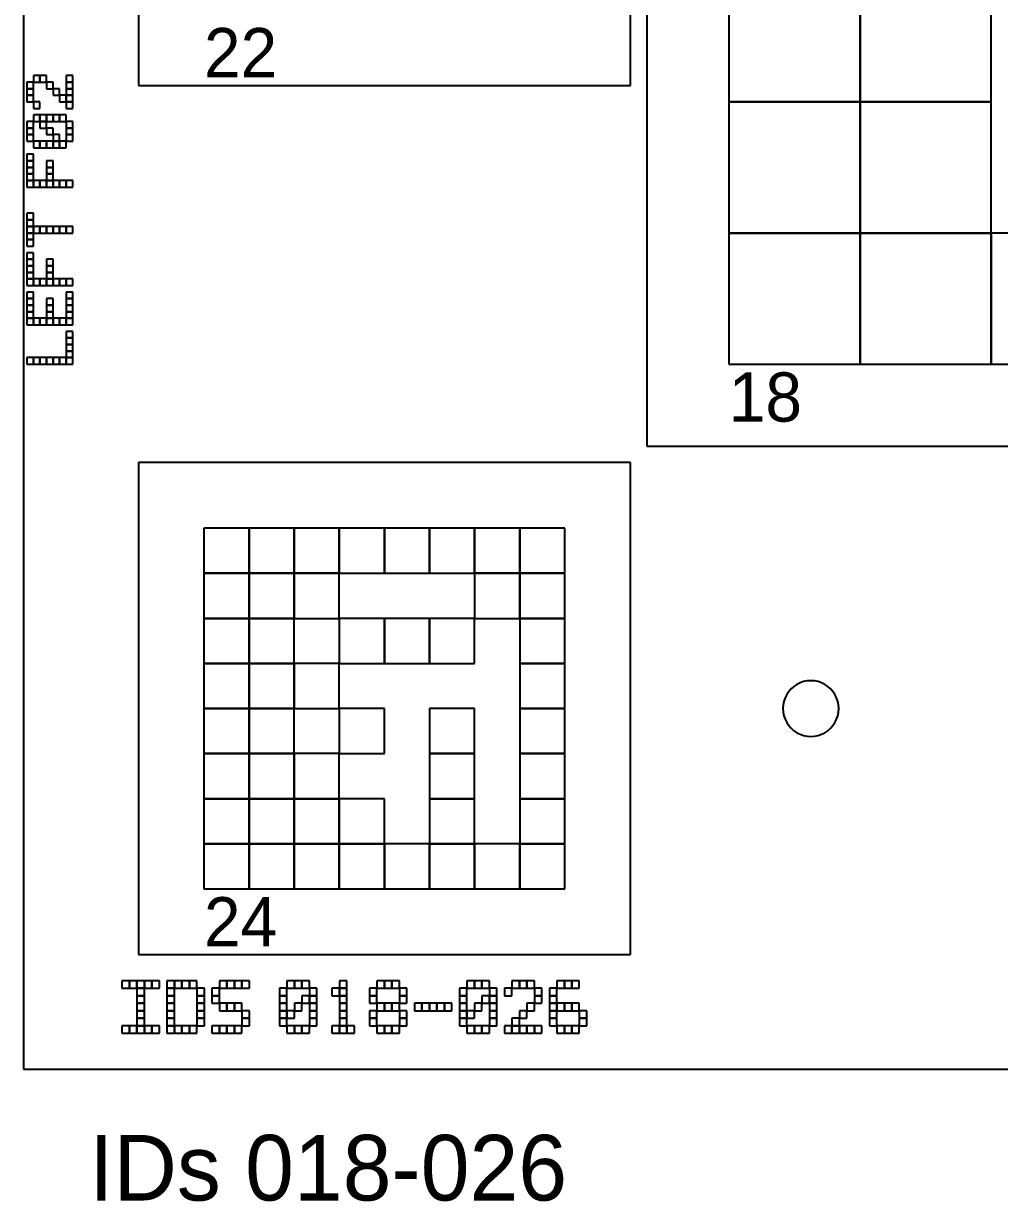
# Model space of a CAD drawing. Extents: x 0 to 490, y -8 to 329.
# Drawn here: x 340 to 399.5, y 161.9 to 233.8 of the extents above; entities that cross this region are included whole.
import ezdxf

# ---------------------------------------------------------------- set-up
doc = ezdxf.new("R2010")
doc.units = 0
for name, color, linetype in [('BLACK_POCKET', 7, 'CONTINUOUS'), ('BOARD_TEXT', 2, 'CONTINUOUS'), ('CUT', 1, 'CONTINUOUS'), ('LABEL', 3, 'CONTINUOUS'), ('MOUNT_HOLE', 5, 'CONTINUOUS'), ('QUIET_ZONE', 4, 'CONTINUOUS'), ('TAG_BOUNDARY', 8, 'CONTINUOUS')]:
    doc.layers.add(name, color=color, linetype=linetype)

msp = doc.modelspace()

# ---------------------------------------------------------------- linework, layer by layer
at = {"layer": 'BLACK_POCKET'}
for p, q in [((383, 237), (383, 229)), ((391, 229), (391, 237)), ((391, 237), (391, 229)), ((399, 229), (399, 237)), ((383, 229), (391, 229)), ((391, 229), (383, 229)), ((383, 229), (383, 221)), ((391, 229), (399, 229)), ((391, 221), (391, 229)), ((399, 229), (391, 229)), ((391, 229), (391, 221)), ((399, 221), (399, 229)), ((383, 221), (391, 221)), ((391, 221), (383, 221)), ((383, 221), (383, 213)), ((391, 221), (399, 221)), ((391, 213), (391, 221)), ((399, 221), (391, 221)), ((391, 221), (391, 213)), ((399, 213), (399, 221)), ((407, 221), (399, 221)), ((399, 221), (399, 213)), ((383, 213), (391, 213)), ((391, 213), (399, 213)), ((399, 213), (407, 213)), ((353.75, 203), (351, 203)), ((351, 203), (351, 200.25)), ((353.75, 200.25), (353.75, 203)), ((356.5, 203), (353.75, 203)), ((353.75, 203), (353.75, 200.25)), ((356.5, 200.25), (356.5, 203)), ((359.25, 203), (356.5, 203)), ((356.5, 203), (356.5, 200.25)), ((359.25, 200.25), (359.25, 203)), ((362, 203), (359.25, 203)), ((359.25, 203), (359.25, 200.25)), ((362, 200.25), (362, 203)), ((364.75, 203), (362, 203)), ((362, 203), (362, 200.25)), ((364.75, 200.25), (364.75, 203)), ((367.5, 203), (364.75, 203)), ((364.75, 203), (364.75, 200.25)), ((367.5, 200.25), (367.5, 203)), ((370.25, 203), (367.5, 203)), ((367.5, 203), (367.5, 200.25)), ((370.25, 200.25), (370.25, 203)), ((373, 203), (370.25, 203)), ((370.25, 203), (370.25, 200.25)), ((373, 200.25), (373, 203)), ((351, 200.25), (353.75, 200.25)), ((353.75, 200.25), (351, 200.25)), ((351, 200.25), (351, 197.5)), ((353.75, 200.25), (356.5, 200.25)), ((353.75, 197.5), (353.75, 200.25)), ((356.5, 200.25), (353.75, 200.25)), ((353.75, 200.25), (353.75, 197.5)), ((356.5, 200.25), (359.25, 200.25)), ((356.5, 197.5), (356.5, 200.25)), ((359.25, 200.25), (356.5, 200.25)), ((356.5, 200.25), (356.5, 197.5)), ((359.25, 200.25), (362, 200.25)), ((359.25, 197.5), (359.25, 200.25)), ((362, 200.25), (364.75, 200.25)), ((364.75, 200.25), (367.5, 200.25)), ((367.5, 200.25), (370.25, 200.25)), ((370.25, 200.25), (367.5, 200.25)), ((367.5, 200.25), (367.5, 197.5)), ((370.25, 200.25), (373, 200.25)), ((370.25, 197.5), (370.25, 200.25)), ((373, 200.25), (370.25, 200.25)), ((370.25, 200.25), (370.25, 197.5)), ((373, 197.5), (373, 200.25)), ((351, 197.5), (353.75, 197.5)), ((353.75, 197.5), (351, 197.5)), ((351, 197.5), (351, 194.75)), ((353.75, 197.5), (356.5, 197.5)), ((353.75, 194.75), (353.75, 197.5)), ((356.5, 197.5), (353.75, 197.5)), ((353.75, 197.5), (353.75, 194.75)), ((356.5, 197.5), (359.25, 197.5)), ((356.5, 194.75), (356.5, 197.5)), ((362, 197.5), (359.25, 197.5)), ((359.25, 197.5), (359.25, 194.75)), ((362, 194.75), (362, 197.5)), ((364.75, 197.5), (362, 197.5)), ((362, 197.5), (362, 194.75)), ((364.75, 194.75), (364.75, 197.5)), ((367.5, 197.5), (364.75, 197.5)), ((364.75, 197.5), (364.75, 194.75)), ((367.5, 197.5), (370.25, 197.5)), ((367.5, 194.75), (367.5, 197.5)), ((370.25, 197.5), (373, 197.5)), ((373, 197.5), (370.25, 197.5)), ((370.25, 197.5), (370.25, 194.75)), ((373, 194.75), (373, 197.5)), ((351, 194.75), (353.75, 194.75)), ((353.75, 194.75), (351, 194.75)), ((351, 194.75), (351, 192)), ((353.75, 194.75), (356.5, 194.75)), ((353.75, 192), (353.75, 194.75)), ((356.5, 194.75), (353.75, 194.75)), ((353.75, 194.75), (353.75, 192)), ((356.5, 192), (356.5, 194.75)), ((359.25, 194.75), (356.5, 194.75)), ((356.5, 194.75), (356.5, 192)), ((359.25, 194.75), (362, 194.75)), ((359.25, 192), (359.25, 194.75)), ((362, 194.75), (364.75, 194.75)), ((364.75, 194.75), (367.5, 194.75)), ((370.25, 194.75), (373, 194.75)), ((373, 194.75), (370.25, 194.75)), ((370.25, 194.75), (370.25, 192)), ((373, 192), (373, 194.75)), ((351, 192), (353.75, 192)), ((353.75, 192), (351, 192)), ((351, 192), (351, 189.25)), ((353.75, 192), (356.5, 192)), ((353.75, 189.25), (353.75, 192)), ((356.5, 192), (353.75, 192)), ((353.75, 192), (353.75, 189.25)), ((356.5, 192), (359.25, 192)), ((356.5, 189.25), (356.5, 192)), ((362, 192), (359.25, 192)), ((359.25, 192), (359.25, 189.25)), ((362, 189.25), (362, 192)), ((367.5, 192), (364.75, 192)), ((364.75, 192), (364.75, 189.25)), ((367.5, 189.25), (367.5, 192)), ((370.25, 192), (373, 192)), ((373, 192), (370.25, 192)), ((370.25, 192), (370.25, 189.25)), ((373, 189.25), (373, 192)), ((351, 189.25), (353.75, 189.25)), ((353.75, 189.25), (351, 189.25)), ((351, 189.25), (351, 186.5)), ((353.75, 189.25), (356.5, 189.25)), ((353.75, 186.5), (353.75, 189.25)), ((356.5, 189.25), (353.75, 189.25)), ((353.75, 189.25), (353.75, 186.5)), ((356.5, 186.5), (356.5, 189.25)), ((359.25, 189.25), (356.5, 189.25)), ((356.5, 189.25), (356.5, 186.5)), ((359.25, 189.25), (362, 189.25)), ((359.25, 186.5), (359.25, 189.25)), ((364.75, 189.25), (367.5, 189.25)), ((367.5, 189.25), (364.75, 189.25)), ((364.75, 189.25), (364.75, 186.5)), ((367.5, 186.5), (367.5, 189.25)), ((370.25, 189.25), (373, 189.25)), ((373, 189.25), (370.25, 189.25)), ((370.25, 189.25), (370.25, 186.5)), ((373, 186.5), (373, 189.25)), ((351, 186.5), (353.75, 186.5)), ((353.75, 186.5), (351, 186.5)), ((351, 186.5), (351, 183.75)), ((353.75, 186.5), (356.5, 186.5)), ((353.75, 183.75), (353.75, 186.5)), ((356.5, 186.5), (353.75, 186.5)), ((353.75, 186.5), (353.75, 183.75)), ((356.5, 186.5), (359.25, 186.5)), ((356.5, 183.75), (356.5, 186.5)), ((359.25, 186.5), (356.5, 186.5)), ((356.5, 186.5), (356.5, 183.75)), ((359.25, 183.75), (359.25, 186.5)), ((362, 186.5), (359.25, 186.5)), ((359.25, 186.5), (359.25, 183.75)), ((362, 183.75), (362, 186.5)), ((364.75, 186.5), (367.5, 186.5)), ((367.5, 186.5), (364.75, 186.5)), ((364.75, 186.5), (364.75, 183.75)), ((367.5, 183.75), (367.5, 186.5)), ((370.25, 186.5), (373, 186.5)), ((373, 186.5), (370.25, 186.5)), ((370.25, 186.5), (370.25, 183.75)), ((373, 183.75), (373, 186.5)), ((351, 183.75), (353.75, 183.75)), ((353.75, 183.75), (351, 183.75)), ((351, 183.75), (351, 181)), ((353.75, 183.75), (356.5, 183.75)), ((353.75, 181), (353.75, 183.75)), ((356.5, 183.75), (353.75, 183.75)), ((353.75, 183.75), (353.75, 181)), ((356.5, 183.75), (359.25, 183.75)), ((356.5, 181), (356.5, 183.75)), ((359.25, 183.75), (356.5, 183.75)), ((356.5, 183.75), (356.5, 181)), ((359.25, 183.75), (362, 183.75)), ((359.25, 181), (359.25, 183.75)), ((362, 183.75), (359.25, 183.75)), ((359.25, 183.75), (359.25, 181)), ((362, 181), (362, 183.75)), ((364.75, 183.75), (362, 183.75)), ((362, 183.75), (362, 181)), ((364.75, 183.75), (367.5, 183.75)), ((364.75, 181), (364.75, 183.75)), ((367.5, 183.75), (364.75, 183.75)), ((364.75, 183.75), (364.75, 181)), ((367.5, 181), (367.5, 183.75)), ((370.25, 183.75), (367.5, 183.75)), ((367.5, 183.75), (367.5, 181)), ((370.25, 183.75), (373, 183.75)), ((370.25, 181), (370.25, 183.75)), ((373, 183.75), (370.25, 183.75)), ((370.25, 183.75), (370.25, 181)), ((373, 181), (373, 183.75)), ((351, 181), (353.75, 181)), ((353.75, 181), (356.5, 181)), ((356.5, 181), (359.25, 181)), ((359.25, 181), (362, 181)), ((362, 181), (364.75, 181)), ((364.75, 181), (367.5, 181)), ((367.5, 181), (370.25, 181)), ((370.25, 181), (373, 181))]:
    msp.add_line(p, q, dxfattribs=at)
at = {"layer": 'BOARD_TEXT'}
for p, q in [((341, 230.6), (340.6, 230.6)), ((340.6, 230.6), (340.6, 230.2)), ((341, 230.2), (341, 230.6)), ((341.4, 230.6), (341, 230.6)), ((341, 230.6), (341, 230.2)), ((341.4, 230.2), (341.4, 230.6)), ((343, 230.6), (342.6, 230.6)), ((342.6, 230.6), (342.6, 230.2)), ((343, 230.2), (343, 230.6)), ((340.6, 230.2), (340.2, 230.2)), ((340.2, 230.2), (340.2, 229.8)), ((340.6, 229.8), (340.6, 230.2)), ((340.6, 230.2), (341, 230.2)), ((341, 230.2), (341.4, 230.2)), ((341.8, 230.2), (341.4, 230.2)), ((341.4, 230.2), (341.4, 229.8)), ((341.8, 229.8), (341.8, 230.2)), ((343, 230.2), (342.6, 230.2)), ((342.6, 230.2), (342.6, 229.8)), ((342.6, 230.2), (343, 230.2)), ((343, 229.8), (343, 230.2)), ((340.6, 229.8), (340.2, 229.8)), ((340.2, 229.8), (340.2, 229.4)), ((340.2, 229.8), (340.6, 229.8)), ((340.6, 229.4), (340.2, 229.4)), ((340.2, 229.4), (340.2, 229)), ((340.2, 229.4), (340.6, 229.4)), ((340.6, 229.4), (340.6, 229.8)), ((340.6, 229), (340.6, 229.4)), ((341.4, 229.8), (341.8, 229.8)), ((342.2, 229.8), (341.8, 229.8)), ((341.8, 229.8), (341.8, 229.4)), ((341.8, 229.4), (342.2, 229.4)), ((342.2, 229.4), (342.2, 229.8)), ((342.6, 229.4), (342.2, 229.4)), ((342.2, 229.4), (342.2, 229)), ((343, 229.8), (342.6, 229.8)), ((342.6, 229.8), (342.6, 229.4)), ((342.6, 229.8), (343, 229.8)), ((342.6, 229), (342.6, 229.4)), ((343, 229.4), (342.6, 229.4)), ((342.6, 229.4), (342.6, 229)), ((342.6, 229.4), (343, 229.4)), ((343, 229.4), (343, 229.8)), ((343, 229), (343, 229.4)), ((340.2, 229), (340.6, 229)), ((341, 229), (340.6, 229)), ((340.6, 229), (340.6, 228.6)), ((340.6, 228.6), (341, 228.6)), ((341, 228.6), (341, 229)), ((342.2, 229), (342.6, 229)), ((343, 229), (342.6, 229)), ((342.6, 229), (342.6, 228.6)), ((342.6, 229), (343, 229)), ((342.6, 228.6), (343, 228.6)), ((343, 228.6), (343, 229)), ((340.6, 227.8), (340.2, 227.8)), ((340.2, 227.8), (340.2, 227.4)), ((341, 228.2), (340.6, 228.2)), ((340.6, 228.2), (340.6, 227.8)), ((340.6, 227.4), (340.6, 227.8)), ((340.6, 227.8), (341, 227.8)), ((341, 227.8), (341, 228.2)), ((341.4, 228.2), (341, 228.2)), ((341, 228.2), (341, 227.8)), ((341.4, 227.8), (341, 227.8)), ((341, 227.8), (341, 227.4)), ((341, 227.8), (341.4, 227.8)), ((341.4, 227.8), (341.4, 228.2)), ((341.8, 228.2), (341.4, 228.2)), ((341.4, 228.2), (341.4, 227.8)), ((341.4, 227.4), (341.4, 227.8)), ((341.4, 227.8), (341.8, 227.8)), ((341.8, 227.8), (341.8, 228.2)), ((342.2, 228.2), (341.8, 228.2)), ((341.8, 228.2), (341.8, 227.8)), ((341.8, 227.8), (342.2, 227.8)), ((342.2, 227.8), (342.2, 228.2)), ((342.6, 228.2), (342.2, 228.2)), ((342.2, 228.2), (342.2, 227.8)), ((342.2, 227.8), (342.6, 227.8)), ((342.6, 227.8), (342.6, 228.2)), ((343, 227.8), (342.6, 227.8)), ((342.6, 227.8), (342.6, 227.4)), ((343, 227.4), (343, 227.8)), ((340.6, 227.4), (340.2, 227.4)), ((340.2, 227.4), (340.2, 227)), ((340.2, 227.4), (340.6, 227.4)), ((340.6, 227), (340.2, 227)), ((340.2, 227), (340.2, 226.6)), ((340.2, 227), (340.6, 227)), ((340.6, 227), (340.6, 227.4)), ((340.6, 226.6), (340.6, 227)), ((341, 227.4), (341.4, 227.4)), ((341.8, 227.4), (341.4, 227.4)), ((341.4, 227.4), (341.4, 227)), ((341.4, 227), (341.8, 227)), ((341.8, 227), (341.8, 227.4)), ((342.2, 227), (341.8, 227)), ((341.8, 227), (341.8, 226.6)), ((342.2, 226.6), (342.2, 227)), ((343, 227.4), (342.6, 227.4)), ((342.6, 227.4), (342.6, 227)), ((342.6, 227.4), (343, 227.4)), ((343, 227), (342.6, 227)), ((342.6, 227), (342.6, 226.6)), ((342.6, 227), (343, 227)), ((343, 227), (343, 227.4)), ((343, 226.6), (343, 227)), ((340.2, 226.6), (340.6, 226.6)), ((341, 226.6), (340.6, 226.6)), ((340.6, 226.6), (340.6, 226.2)), ((341, 226.2), (341, 226.6)), ((341.4, 226.6), (341, 226.6)), ((341, 226.6), (341, 226.2)), ((341.4, 226.2), (341.4, 226.6)), ((341.8, 226.6), (341.4, 226.6)), ((341.4, 226.6), (341.4, 226.2)), ((341.8, 226.2), (341.8, 226.6)), ((342.2, 226.6), (341.8, 226.6)), ((341.8, 226.6), (341.8, 226.2)), ((341.8, 226.6), (342.2, 226.6)), ((342.2, 226.2), (342.2, 226.6)), ((342.6, 226.6), (342.2, 226.6)), ((342.2, 226.6), (342.2, 226.2)), ((342.6, 226.2), (342.6, 226.6)), ((342.6, 226.6), (343, 226.6)), ((340.6, 225.8), (340.2, 225.8)), ((340.2, 225.8), (340.2, 225.4)), ((340.6, 226.2), (341, 226.2)), ((340.6, 225.4), (340.6, 225.8)), ((341, 226.2), (341.4, 226.2)), ((341.4, 226.2), (341.8, 226.2)), ((341.8, 226.2), (342.2, 226.2)), ((342.2, 226.2), (342.6, 226.2)), ((340.6, 225.4), (340.2, 225.4)), ((340.2, 225.4), (340.2, 225)), ((340.2, 225.4), (340.6, 225.4)), ((340.6, 225), (340.2, 225)), ((340.2, 225), (340.2, 224.6)), ((340.2, 225), (340.6, 225)), ((340.6, 225), (340.6, 225.4)), ((340.6, 224.6), (340.6, 225)), ((341.8, 225.4), (341.4, 225.4)), ((341.4, 225.4), (341.4, 225)), ((341.8, 225), (341.4, 225)), ((341.4, 225), (341.4, 224.6)), ((341.4, 225), (341.8, 225)), ((341.8, 225), (341.8, 225.4)), ((341.8, 224.6), (341.8, 225)), ((340.6, 224.6), (340.2, 224.6)), ((340.2, 224.6), (340.2, 224.2)), ((340.2, 224.6), (340.6, 224.6)), ((340.6, 224.2), (340.2, 224.2)), ((340.2, 224.2), (340.2, 223.8)), ((340.2, 224.2), (340.6, 224.2)), ((340.6, 224.2), (340.6, 224.6)), ((340.6, 223.8), (340.6, 224.2)), ((341, 224.2), (340.6, 224.2)), ((340.6, 224.2), (340.6, 223.8)), ((341, 223.8), (341, 224.2)), ((341.4, 224.2), (341, 224.2)), ((341, 224.2), (341, 223.8)), ((341.8, 224.6), (341.4, 224.6)), ((341.4, 224.6), (341.4, 224.2)), ((341.4, 224.6), (341.8, 224.6)), ((341.4, 223.8), (341.4, 224.2)), ((341.8, 224.2), (341.4, 224.2)), ((341.4, 224.2), (341.4, 223.8)), ((341.4, 224.2), (341.8, 224.2)), ((341.8, 224.2), (341.8, 224.6)), ((341.8, 223.8), (341.8, 224.2)), ((342.2, 224.2), (341.8, 224.2)), ((341.8, 224.2), (341.8, 223.8)), ((342.2, 223.8), (342.2, 224.2)), ((342.6, 224.2), (342.2, 224.2)), ((342.2, 224.2), (342.2, 223.8)), ((342.6, 223.8), (342.6, 224.2)), ((343, 224.2), (342.6, 224.2)), ((342.6, 224.2), (342.6, 223.8)), ((343, 223.8), (343, 224.2)), ((340.2, 223.8), (340.6, 223.8)), ((340.6, 223.8), (341, 223.8)), ((341, 223.8), (341.4, 223.8)), ((341.4, 223.8), (341.8, 223.8)), ((341.8, 223.8), (342.2, 223.8)), ((342.2, 223.8), (342.6, 223.8)), ((342.6, 223.8), (343, 223.8)), ((340.6, 222.2), (340.2, 222.2)), ((340.2, 222.2), (340.2, 221.8)), ((340.6, 221.8), (340.6, 222.2)), ((340.6, 221.8), (340.2, 221.8)), ((340.2, 221.8), (340.2, 221.4)), ((340.2, 221.8), (340.6, 221.8)), ((340.6, 221.4), (340.2, 221.4)), ((340.2, 221.4), (340.2, 221)), ((340.2, 221.4), (340.6, 221.4)), ((340.6, 221.4), (340.6, 221.8)), ((340.6, 221), (340.6, 221.4)), ((341, 221.4), (340.6, 221.4)), ((340.6, 221.4), (340.6, 221)), ((341, 221), (341, 221.4)), ((341.4, 221.4), (341, 221.4)), ((341, 221.4), (341, 221)), ((341.4, 221), (341.4, 221.4)), ((341.8, 221.4), (341.4, 221.4)), ((341.4, 221.4), (341.4, 221)), ((341.8, 221), (341.8, 221.4)), ((342.2, 221.4), (341.8, 221.4)), ((341.8, 221.4), (341.8, 221)), ((342.2, 221), (342.2, 221.4)), ((342.6, 221.4), (342.2, 221.4)), ((342.2, 221.4), (342.2, 221)), ((342.6, 221), (342.6, 221.4)), ((343, 221.4), (342.6, 221.4)), ((342.6, 221.4), (342.6, 221)), ((343, 221), (343, 221.4)), ((340.6, 221), (340.2, 221)), ((340.2, 221), (340.2, 220.6)), ((340.2, 221), (340.6, 221)), ((340.6, 220.6), (340.2, 220.6)), ((340.2, 220.6), (340.2, 220.2)), ((340.2, 220.6), (340.6, 220.6)), ((340.6, 220.6), (340.6, 221)), ((340.6, 221), (341, 221)), ((340.6, 220.2), (340.6, 220.6)), ((341, 221), (341.4, 221)), ((341.4, 221), (341.8, 221)), ((341.8, 221), (342.2, 221)), ((342.2, 221), (342.6, 221)), ((342.6, 221), (343, 221)), ((340.2, 220.2), (340.6, 220.2)), ((340.6, 219.8), (340.2, 219.8)), ((340.2, 219.8), (340.2, 219.4)), ((340.6, 219.4), (340.6, 219.8)), ((340.6, 219.4), (340.2, 219.4)), ((340.2, 219.4), (340.2, 219)), ((340.2, 219.4), (340.6, 219.4)), ((340.6, 219), (340.6, 219.4)), ((341.8, 219.4), (341.4, 219.4)), ((341.4, 219.4), (341.4, 219)), ((341.8, 219), (341.8, 219.4)), ((340.6, 219), (340.2, 219)), ((340.2, 219), (340.2, 218.6)), ((340.2, 219), (340.6, 219)), ((340.6, 218.6), (340.2, 218.6)), ((340.2, 218.6), (340.2, 218.2)), ((340.2, 218.6), (340.6, 218.6)), ((340.6, 218.6), (340.6, 219)), ((340.6, 218.2), (340.6, 218.6)), ((341.8, 219), (341.4, 219)), ((341.4, 219), (341.4, 218.6)), ((341.4, 219), (341.8, 219)), ((341.8, 218.6), (341.4, 218.6)), ((341.4, 218.6), (341.4, 218.2)), ((341.4, 218.6), (341.8, 218.6)), ((341.8, 218.6), (341.8, 219)), ((341.8, 218.2), (341.8, 218.6)), ((340.6, 218.2), (340.2, 218.2)), ((340.2, 218.2), (340.2, 217.8)), ((340.2, 218.2), (340.6, 218.2)), ((340.2, 217.8), (340.6, 217.8)), ((340.6, 217.8), (340.6, 218.2)), ((341, 218.2), (340.6, 218.2)), ((340.6, 218.2), (340.6, 217.8)), ((340.6, 217.8), (341, 217.8)), ((341, 217.8), (341, 218.2)), ((341.4, 218.2), (341, 218.2)), ((341, 218.2), (341, 217.8)), ((341, 217.8), (341.4, 217.8)), ((341.4, 217.8), (341.4, 218.2)), ((341.8, 218.2), (341.4, 218.2)), ((341.4, 218.2), (341.4, 217.8)), ((341.4, 218.2), (341.8, 218.2)), ((341.4, 217.8), (341.8, 217.8)), ((341.8, 217.8), (341.8, 218.2)), ((342.2, 218.2), (341.8, 218.2)), ((341.8, 218.2), (341.8, 217.8)), ((341.8, 217.8), (342.2, 217.8)), ((342.2, 217.8), (342.2, 218.2)), ((342.6, 218.2), (342.2, 218.2)), ((342.2, 218.2), (342.2, 217.8)), ((342.2, 217.8), (342.6, 217.8)), ((342.6, 217.8), (342.6, 218.2)), ((343, 218.2), (342.6, 218.2)), ((342.6, 218.2), (342.6, 217.8)), ((342.6, 217.8), (343, 217.8)), ((343, 217.8), (343, 218.2)), ((340.6, 217.4), (340.2, 217.4)), ((340.2, 217.4), (340.2, 217)), ((340.6, 217), (340.2, 217)), ((340.2, 217), (340.2, 216.6)), ((340.2, 217), (340.6, 217)), ((340.6, 217), (340.6, 217.4)), ((340.6, 216.6), (340.6, 217)), ((341.8, 217), (341.4, 217)), ((341.4, 217), (341.4, 216.6)), ((341.8, 216.6), (341.8, 217)), ((343, 217.4), (342.6, 217.4)), ((342.6, 217.4), (342.6, 217)), ((343, 217), (342.6, 217)), ((342.6, 217), (342.6, 216.6)), ((342.6, 217), (343, 217)), ((343, 217), (343, 217.4)), ((343, 216.6), (343, 217)), ((340.6, 216.6), (340.2, 216.6)), ((340.2, 216.6), (340.2, 216.2)), ((340.2, 216.6), (340.6, 216.6)), ((340.6, 216.2), (340.6, 216.6)), ((341.8, 216.6), (341.4, 216.6)), ((341.4, 216.6), (341.4, 216.2)), ((341.4, 216.6), (341.8, 216.6)), ((341.8, 216.2), (341.8, 216.6)), ((343, 216.6), (342.6, 216.6)), ((342.6, 216.6), (342.6, 216.2)), ((342.6, 216.6), (343, 216.6)), ((343, 216.2), (343, 216.6)), ((340.6, 216.2), (340.2, 216.2)), ((340.2, 216.2), (340.2, 215.8)), ((340.2, 216.2), (340.6, 216.2)), ((340.6, 215.8), (340.2, 215.8)), ((340.2, 215.8), (340.2, 215.4)), ((340.2, 215.8), (340.6, 215.8)), ((340.6, 215.8), (340.6, 216.2)), ((340.6, 215.4), (340.6, 215.8)), ((341, 215.8), (340.6, 215.8)), ((340.6, 215.8), (340.6, 215.4)), ((341, 215.4), (341, 215.8)), ((341.4, 215.8), (341, 215.8)), ((341, 215.8), (341, 215.4)), ((341.8, 216.2), (341.4, 216.2)), ((341.4, 216.2), (341.4, 215.8)), ((341.4, 216.2), (341.8, 216.2)), ((341.4, 215.4), (341.4, 215.8)), ((341.8, 215.8), (341.4, 215.8)), ((341.4, 215.8), (341.4, 215.4)), ((341.4, 215.8), (341.8, 215.8)), ((341.8, 215.8), (341.8, 216.2)), ((341.8, 215.4), (341.8, 215.8)), ((342.2, 215.8), (341.8, 215.8)), ((341.8, 215.8), (341.8, 215.4)), ((342.2, 215.4), (342.2, 215.8)), ((342.6, 215.8), (342.2, 215.8)), ((342.2, 215.8), (342.2, 215.4)), ((343, 216.2), (342.6, 216.2)), ((342.6, 216.2), (342.6, 215.8)), ((342.6, 216.2), (343, 216.2)), ((342.6, 215.4), (342.6, 215.8)), ((343, 215.8), (342.6, 215.8)), ((342.6, 215.8), (342.6, 215.4)), ((342.6, 215.8), (343, 215.8)), ((343, 215.8), (343, 216.2)), ((343, 215.4), (343, 215.8)), ((340.2, 215.4), (340.6, 215.4)), ((340.6, 215.4), (341, 215.4)), ((341, 215.4), (341.4, 215.4)), ((341.4, 215.4), (341.8, 215.4)), ((341.8, 215.4), (342.2, 215.4)), ((342.2, 215.4), (342.6, 215.4)), ((342.6, 215.4), (343, 215.4)), ((343, 215), (342.6, 215)), ((342.6, 215), (342.6, 214.6)), ((343, 214.6), (343, 215)), ((343, 214.6), (342.6, 214.6)), ((342.6, 214.6), (342.6, 214.2)), ((342.6, 214.6), (343, 214.6)), ((343, 214.2), (342.6, 214.2)), ((342.6, 214.2), (342.6, 213.8)), ((342.6, 214.2), (343, 214.2)), ((343, 214.2), (343, 214.6)), ((343, 213.8), (343, 214.2)), ((340.6, 213.4), (340.2, 213.4)), ((340.2, 213.4), (340.2, 213)), ((340.6, 213), (340.6, 213.4)), ((341, 213.4), (340.6, 213.4)), ((340.6, 213.4), (340.6, 213)), ((341, 213), (341, 213.4)), ((341.4, 213.4), (341, 213.4)), ((341, 213.4), (341, 213)), ((341.4, 213), (341.4, 213.4)), ((341.8, 213.4), (341.4, 213.4)), ((341.4, 213.4), (341.4, 213)), ((341.8, 213), (341.8, 213.4)), ((342.2, 213.4), (341.8, 213.4)), ((341.8, 213.4), (341.8, 213)), ((342.2, 213), (342.2, 213.4)), ((342.6, 213.4), (342.2, 213.4)), ((342.2, 213.4), (342.2, 213)), ((343, 213.8), (342.6, 213.8)), ((342.6, 213.8), (342.6, 213.4)), ((342.6, 213.8), (343, 213.8)), ((342.6, 213), (342.6, 213.4)), ((343, 213.4), (342.6, 213.4)), ((342.6, 213.4), (342.6, 213)), ((342.6, 213.4), (343, 213.4)), ((343, 213.4), (343, 213.8)), ((343, 213), (343, 213.4)), ((340.2, 213), (340.6, 213)), ((340.6, 213), (341, 213)), ((341, 213), (341.4, 213)), ((341.4, 213), (341.8, 213)), ((341.8, 213), (342.2, 213)), ((342.2, 213), (342.6, 213)), ((342.6, 213), (343, 213)), ((346.457143, 175.4), (346, 175.4)), ((346, 175.4), (346, 174.942857)), ((346.457143, 174.942857), (346.457143, 175.4)), ((346.914286, 175.4), (346.457143, 175.4)), ((346.457143, 175.4), (346.457143, 174.942857)), ((346.914286, 174.942857), (346.914286, 175.4)), ((347.371429, 175.4), (346.914286, 175.4)), ((346.914286, 175.4), (346.914286, 174.942857)), ((347.371429, 174.942857), (347.371429, 175.4)), ((347.828571, 175.4), (347.371429, 175.4)), ((347.371429, 175.4), (347.371429, 174.942857)), ((347.828571, 174.942857), (347.828571, 175.4)), ((348.285714, 175.4), (347.828571, 175.4)), ((347.828571, 175.4), (347.828571, 174.942857)), ((348.285714, 174.942857), (348.285714, 175.4)), ((349.2, 175.4), (348.742857, 175.4)), ((348.742857, 175.4), (348.742857, 174.942857)), ((349.2, 174.942857), (349.2, 175.4)), ((349.657143, 175.4), (349.2, 175.4)), ((349.2, 175.4), (349.2, 174.942857)), ((349.657143, 174.942857), (349.657143, 175.4)), ((350.114286, 175.4), (349.657143, 175.4)), ((349.657143, 175.4), (349.657143, 174.942857)), ((350.114286, 174.942857), (350.114286, 175.4)), ((350.571429, 175.4), (350.114286, 175.4)), ((350.114286, 175.4), (350.114286, 174.942857)), ((350.571429, 174.942857), (350.571429, 175.4)), ((352.4, 175.4), (351.942857, 175.4)), ((351.942857, 175.4), (351.942857, 174.942857)), ((352.4, 174.942857), (352.4, 175.4)), ((352.857143, 175.4), (352.4, 175.4)), ((352.4, 175.4), (352.4, 174.942857)), ((352.857143, 174.942857), (352.857143, 175.4)), ((353.314286, 175.4), (352.857143, 175.4)), ((352.857143, 175.4), (352.857143, 174.942857)), ((353.314286, 174.942857), (353.314286, 175.4)), ((353.771429, 175.4), (353.314286, 175.4)), ((353.314286, 175.4), (353.314286, 174.942857)), ((353.771429, 174.942857), (353.771429, 175.4)), ((356.514286, 175.4), (356.057143, 175.4)), ((356.057143, 175.4), (356.057143, 174.942857)), ((356.514286, 174.942857), (356.514286, 175.4)), ((356.971429, 175.4), (356.514286, 175.4)), ((356.514286, 175.4), (356.514286, 174.942857)), ((356.971429, 174.942857), (356.971429, 175.4)), ((357.428571, 175.4), (356.971429, 175.4)), ((356.971429, 175.4), (356.971429, 174.942857)), ((357.428571, 174.942857), (357.428571, 175.4)), ((359.714286, 175.4), (359.257143, 175.4)), ((359.257143, 175.4), (359.257143, 174.942857)), ((359.714286, 174.942857), (359.714286, 175.4)), ((362, 175.4), (361.542857, 175.4)), ((361.542857, 175.4), (361.542857, 174.942857)), ((362, 174.942857), (362, 175.4)), ((362.457143, 175.4), (362, 175.4)), ((362, 175.4), (362, 174.942857)), ((362.457143, 174.942857), (362.457143, 175.4)), ((362.914286, 175.4), (362.457143, 175.4)), ((362.457143, 175.4), (362.457143, 174.942857)), ((362.914286, 174.942857), (362.914286, 175.4)), ((367.485714, 175.4), (367.028571, 175.4)), ((367.028571, 175.4), (367.028571, 174.942857)), ((367.485714, 174.942857), (367.485714, 175.4)), ((367.942857, 175.4), (367.485714, 175.4)), ((367.485714, 175.4), (367.485714, 174.942857)), ((367.942857, 174.942857), (367.942857, 175.4)), ((368.4, 175.4), (367.942857, 175.4)), ((367.942857, 175.4), (367.942857, 174.942857)), ((368.4, 174.942857), (368.4, 175.4)), ((370.228571, 175.4), (369.771429, 175.4)), ((369.771429, 175.4), (369.771429, 174.942857)), ((370.228571, 174.942857), (370.228571, 175.4)), ((370.685714, 175.4), (370.228571, 175.4)), ((370.228571, 175.4), (370.228571, 174.942857)), ((370.685714, 174.942857), (370.685714, 175.4)), ((371.142857, 175.4), (370.685714, 175.4)), ((370.685714, 175.4), (370.685714, 174.942857)), ((371.142857, 174.942857), (371.142857, 175.4)), ((372.971429, 175.4), (372.514286, 175.4)), ((372.514286, 175.4), (372.514286, 174.942857)), ((372.971429, 174.942857), (372.971429, 175.4)), ((373.428571, 175.4), (372.971429, 175.4)), ((372.971429, 175.4), (372.971429, 174.942857)), ((373.428571, 174.942857), (373.428571, 175.4)), ((373.885714, 175.4), (373.428571, 175.4)), ((373.428571, 175.4), (373.428571, 174.942857)), ((373.885714, 174.942857), (373.885714, 175.4)), ((346, 174.942857), (346.457143, 174.942857)), ((346.457143, 174.942857), (346.914286, 174.942857)), ((346.914286, 174.942857), (347.371429, 174.942857)), ((347.371429, 174.942857), (346.914286, 174.942857)), ((346.914286, 174.942857), (346.914286, 174.485714)), ((347.371429, 174.942857), (347.828571, 174.942857)), ((347.371429, 174.485714), (347.371429, 174.942857)), ((347.828571, 174.942857), (348.285714, 174.942857)), ((348.742857, 174.942857), (349.2, 174.942857)), ((349.2, 174.942857), (348.742857, 174.942857)), ((348.742857, 174.942857), (348.742857, 174.485714)), ((349.2, 174.942857), (349.657143, 174.942857)), ((349.2, 174.485714), (349.2, 174.942857)), ((349.657143, 174.942857), (350.114286, 174.942857)), ((350.114286, 174.942857), (350.571429, 174.942857)), ((351.028571, 174.942857), (350.571429, 174.942857)), ((350.571429, 174.942857), (350.571429, 174.485714)), ((351.028571, 174.485714), (351.028571, 174.942857)), ((351.942857, 174.942857), (351.485714, 174.942857)), ((351.485714, 174.942857), (351.485714, 174.485714)), ((351.942857, 174.942857), (352.4, 174.942857)), ((351.942857, 174.485714), (351.942857, 174.942857)), ((352.4, 174.942857), (352.857143, 174.942857)), ((352.857143, 174.942857), (353.314286, 174.942857)), ((353.314286, 174.942857), (353.771429, 174.942857)), ((356.057143, 174.942857), (355.6, 174.942857)), ((355.6, 174.942857), (355.6, 174.485714)), ((356.057143, 174.942857), (356.514286, 174.942857)), ((356.057143, 174.485714), (356.057143, 174.942857)), ((356.514286, 174.942857), (356.971429, 174.942857)), ((356.971429, 174.942857), (357.428571, 174.942857)), ((357.885714, 174.942857), (357.428571, 174.942857)), ((357.428571, 174.942857), (357.428571, 174.485714)), ((357.885714, 174.485714), (357.885714, 174.942857)), ((359.257143, 174.942857), (358.8, 174.942857)), ((358.8, 174.942857), (358.8, 174.485714)), ((359.257143, 174.942857), (359.714286, 174.942857)), ((359.257143, 174.485714), (359.257143, 174.942857)), ((359.714286, 174.942857), (359.257143, 174.942857)), ((359.257143, 174.942857), (359.257143, 174.485714)), ((359.714286, 174.485714), (359.714286, 174.942857)), ((361.542857, 174.942857), (361.085714, 174.942857)), ((361.085714, 174.942857), (361.085714, 174.485714)), ((361.542857, 174.942857), (362, 174.942857)), ((361.542857, 174.485714), (361.542857, 174.942857)), ((362, 174.942857), (362.457143, 174.942857)), ((362.457143, 174.942857), (362.914286, 174.942857)), ((363.371429, 174.942857), (362.914286, 174.942857)), ((362.914286, 174.942857), (362.914286, 174.485714)), ((363.371429, 174.485714), (363.371429, 174.942857)), ((367.028571, 174.942857), (366.571429, 174.942857)), ((366.571429, 174.942857), (366.571429, 174.485714)), ((367.028571, 174.942857), (367.485714, 174.942857)), ((367.028571, 174.485714), (367.028571, 174.942857)), ((367.485714, 174.942857), (367.942857, 174.942857)), ((367.942857, 174.942857), (368.4, 174.942857)), ((368.857143, 174.942857), (368.4, 174.942857)), ((368.4, 174.942857), (368.4, 174.485714)), ((368.857143, 174.485714), (368.857143, 174.942857)), ((369.771429, 174.942857), (369.314286, 174.942857)), ((369.314286, 174.942857), (369.314286, 174.485714)), ((369.771429, 174.942857), (370.228571, 174.942857)), ((369.771429, 174.485714), (369.771429, 174.942857)), ((370.228571, 174.942857), (370.685714, 174.942857)), ((370.685714, 174.942857), (371.142857, 174.942857)), ((371.6, 174.942857), (371.142857, 174.942857)), ((371.142857, 174.942857), (371.142857, 174.485714)), ((371.6, 174.485714), (371.6, 174.942857)), ((372.514286, 174.942857), (372.057143, 174.942857)), ((372.057143, 174.942857), (372.057143, 174.485714)), ((372.514286, 174.942857), (372.971429, 174.942857)), ((372.514286, 174.485714), (372.514286, 174.942857)), ((372.971429, 174.942857), (373.428571, 174.942857)), ((373.428571, 174.942857), (373.885714, 174.942857)), ((346.914286, 174.485714), (347.371429, 174.485714)), ((347.371429, 174.485714), (346.914286, 174.485714)), ((346.914286, 174.485714), (346.914286, 174.028571)), ((346.914286, 174.028571), (347.371429, 174.028571)), ((347.371429, 174.028571), (346.914286, 174.028571)), ((346.914286, 174.028571), (346.914286, 173.571429)), ((347.371429, 174.028571), (347.371429, 174.485714)), ((347.371429, 173.571429), (347.371429, 174.028571)), ((348.742857, 174.485714), (349.2, 174.485714)), ((349.2, 174.485714), (348.742857, 174.485714)), ((348.742857, 174.485714), (348.742857, 174.028571)), ((348.742857, 174.028571), (349.2, 174.028571)), ((349.2, 174.028571), (348.742857, 174.028571)), ((348.742857, 174.028571), (348.742857, 173.571429)), ((349.2, 174.028571), (349.2, 174.485714)), ((349.2, 173.571429), (349.2, 174.028571)), ((350.571429, 174.485714), (351.028571, 174.485714)), ((351.028571, 174.485714), (350.571429, 174.485714)), ((350.571429, 174.485714), (350.571429, 174.028571)), ((350.571429, 174.028571), (351.028571, 174.028571)), ((351.028571, 174.028571), (350.571429, 174.028571)), ((350.571429, 174.028571), (350.571429, 173.571429)), ((351.028571, 174.028571), (351.028571, 174.485714)), ((351.028571, 173.571429), (351.028571, 174.028571)), ((351.485714, 174.485714), (351.942857, 174.485714)), ((351.942857, 174.485714), (351.485714, 174.485714)), ((351.485714, 174.485714), (351.485714, 174.028571)), ((351.485714, 174.028571), (351.942857, 174.028571)), ((351.942857, 174.028571), (351.942857, 174.485714)), ((352.4, 174.028571), (351.942857, 174.028571)), ((351.942857, 174.028571), (351.942857, 173.571429)), ((352.4, 173.571429), (352.4, 174.028571)), ((352.857143, 174.028571), (352.4, 174.028571)), ((352.4, 174.028571), (352.4, 173.571429)), ((352.857143, 173.571429), (352.857143, 174.028571)), ((353.314286, 174.028571), (352.857143, 174.028571)), ((352.857143, 174.028571), (352.857143, 173.571429)), ((353.314286, 173.571429), (353.314286, 174.028571)), ((355.6, 174.485714), (356.057143, 174.485714)), ((356.057143, 174.485714), (355.6, 174.485714)), ((355.6, 174.485714), (355.6, 174.028571)), ((355.6, 174.028571), (356.057143, 174.028571)), ((356.057143, 174.028571), (355.6, 174.028571)), ((355.6, 174.028571), (355.6, 173.571429)), ((356.057143, 174.028571), (356.057143, 174.485714)), ((356.057143, 173.571429), (356.057143, 174.028571)), ((356.971429, 174.028571), (356.514286, 174.028571)), ((356.514286, 174.028571), (356.514286, 173.571429)), ((357.428571, 174.485714), (356.971429, 174.485714)), ((356.971429, 174.485714), (356.971429, 174.028571)), ((356.971429, 174.028571), (357.428571, 174.028571)), ((356.971429, 173.571429), (356.971429, 174.028571)), ((357.428571, 174.485714), (357.885714, 174.485714)), ((357.428571, 174.028571), (357.428571, 174.485714)), ((357.885714, 174.485714), (357.428571, 174.485714)), ((357.428571, 174.485714), (357.428571, 174.028571)), ((357.428571, 174.028571), (357.885714, 174.028571)), ((357.885714, 174.028571), (357.428571, 174.028571)), ((357.428571, 174.028571), (357.428571, 173.571429)), ((357.885714, 174.028571), (357.885714, 174.485714)), ((357.885714, 173.571429), (357.885714, 174.028571)), ((358.8, 174.485714), (359.257143, 174.485714)), ((359.257143, 174.485714), (359.714286, 174.485714)), ((359.714286, 174.485714), (359.257143, 174.485714)), ((359.257143, 174.485714), (359.257143, 174.028571)), ((359.257143, 174.028571), (359.714286, 174.028571)), ((359.714286, 174.028571), (359.257143, 174.028571)), ((359.257143, 174.028571), (359.257143, 173.571429)), ((359.714286, 174.028571), (359.714286, 174.485714)), ((359.714286, 173.571429), (359.714286, 174.028571)), ((361.085714, 174.485714), (361.542857, 174.485714)), ((361.542857, 174.485714), (361.085714, 174.485714)), ((361.085714, 174.485714), (361.085714, 174.028571)), ((361.085714, 174.028571), (361.542857, 174.028571)), ((361.542857, 174.028571), (361.542857, 174.485714)), ((362, 174.028571), (361.542857, 174.028571)), ((361.542857, 174.028571), (361.542857, 173.571429)), ((362, 173.571429), (362, 174.028571)), ((362.457143, 174.028571), (362, 174.028571)), ((362, 174.028571), (362, 173.571429)), ((362.457143, 173.571429), (362.457143, 174.028571)), ((362.914286, 174.028571), (362.457143, 174.028571)), ((362.457143, 174.028571), (362.457143, 173.571429)), ((362.914286, 174.485714), (363.371429, 174.485714)), ((363.371429, 174.485714), (362.914286, 174.485714)), ((362.914286, 174.485714), (362.914286, 174.028571)), ((362.914286, 174.028571), (363.371429, 174.028571)), ((362.914286, 173.571429), (362.914286, 174.028571)), ((363.371429, 174.028571), (363.371429, 174.485714)), ((364.285714, 174.028571), (363.828571, 174.028571)), ((363.828571, 174.028571), (363.828571, 173.571429)), ((364.285714, 173.571429), (364.285714, 174.028571)), ((364.742857, 174.028571), (364.285714, 174.028571)), ((364.285714, 174.028571), (364.285714, 173.571429)), ((364.742857, 173.571429), (364.742857, 174.028571)), ((365.2, 174.028571), (364.742857, 174.028571)), ((364.742857, 174.028571), (364.742857, 173.571429)), ((365.2, 173.571429), (365.2, 174.028571)), ((365.657143, 174.028571), (365.2, 174.028571)), ((365.2, 174.028571), (365.2, 173.571429)), ((365.657143, 173.571429), (365.657143, 174.028571)), ((366.114286, 174.028571), (365.657143, 174.028571)), ((365.657143, 174.028571), (365.657143, 173.571429)), ((366.114286, 173.571429), (366.114286, 174.028571)), ((366.571429, 174.485714), (367.028571, 174.485714)), ((367.028571, 174.485714), (366.571429, 174.485714)), ((366.571429, 174.485714), (366.571429, 174.028571)), ((366.571429, 174.028571), (367.028571, 174.028571)), ((367.028571, 174.028571), (366.571429, 174.028571)), ((366.571429, 174.028571), (366.571429, 173.571429)), ((367.028571, 174.028571), (367.028571, 174.485714)), ((367.028571, 173.571429), (367.028571, 174.028571)), ((367.942857, 174.028571), (367.485714, 174.028571)), ((367.485714, 174.028571), (367.485714, 173.571429)), ((368.4, 174.485714), (367.942857, 174.485714)), ((367.942857, 174.485714), (367.942857, 174.028571)), ((367.942857, 174.028571), (368.4, 174.028571)), ((367.942857, 173.571429), (367.942857, 174.028571)), ((368.4, 174.485714), (368.857143, 174.485714)), ((368.4, 174.028571), (368.4, 174.485714)), ((368.857143, 174.485714), (368.4, 174.485714)), ((368.4, 174.485714), (368.4, 174.028571)), ((368.4, 174.028571), (368.857143, 174.028571)), ((368.857143, 174.028571), (368.4, 174.028571)), ((368.4, 174.028571), (368.4, 173.571429)), ((368.857143, 174.028571), (368.857143, 174.485714)), ((368.857143, 173.571429), (368.857143, 174.028571)), ((369.314286, 174.485714), (369.771429, 174.485714)), ((371.142857, 174.028571), (370.685714, 174.028571)), ((370.685714, 174.028571), (370.685714, 173.571429)), ((371.142857, 174.485714), (371.6, 174.485714)), ((371.6, 174.485714), (371.142857, 174.485714)), ((371.142857, 174.485714), (371.142857, 174.028571)), ((371.142857, 174.028571), (371.6, 174.028571)), ((371.142857, 173.571429), (371.142857, 174.028571)), ((371.6, 174.028571), (371.6, 174.485714)), ((372.057143, 174.485714), (372.514286, 174.485714)), ((372.514286, 174.485714), (372.057143, 174.485714)), ((372.057143, 174.485714), (372.057143, 174.028571)), ((372.057143, 174.028571), (372.514286, 174.028571)), ((372.514286, 174.028571), (372.057143, 174.028571)), ((372.057143, 174.028571), (372.057143, 173.571429)), ((372.514286, 174.028571), (372.514286, 174.485714)), ((372.514286, 173.571429), (372.514286, 174.028571)), ((372.971429, 174.028571), (372.514286, 174.028571)), ((372.514286, 174.028571), (372.514286, 173.571429)), ((372.971429, 173.571429), (372.971429, 174.028571)), ((373.428571, 174.028571), (372.971429, 174.028571)), ((372.971429, 174.028571), (372.971429, 173.571429)), ((373.428571, 173.571429), (373.428571, 174.028571)), ((373.885714, 174.028571), (373.428571, 174.028571)), ((373.428571, 174.028571), (373.428571, 173.571429)), ((373.885714, 173.571429), (373.885714, 174.028571)), ((346.914286, 173.571429), (347.371429, 173.571429)), ((347.371429, 173.571429), (346.914286, 173.571429)), ((346.914286, 173.571429), (346.914286, 173.114286)), ((346.914286, 173.114286), (347.371429, 173.114286)), ((347.371429, 173.114286), (346.914286, 173.114286)), ((346.914286, 173.114286), (346.914286, 172.657143)), ((347.371429, 173.114286), (347.371429, 173.571429)), ((347.371429, 172.657143), (347.371429, 173.114286)), ((348.742857, 173.571429), (349.2, 173.571429)), ((349.2, 173.571429), (348.742857, 173.571429)), ((348.742857, 173.571429), (348.742857, 173.114286)), ((348.742857, 173.114286), (349.2, 173.114286)), ((349.2, 173.114286), (348.742857, 173.114286)), ((348.742857, 173.114286), (348.742857, 172.657143)), ((349.2, 173.114286), (349.2, 173.571429)), ((349.2, 172.657143), (349.2, 173.114286)), ((350.571429, 173.571429), (351.028571, 173.571429)), ((351.028571, 173.571429), (350.571429, 173.571429)), ((350.571429, 173.571429), (350.571429, 173.114286)), ((350.571429, 173.114286), (351.028571, 173.114286)), ((351.028571, 173.114286), (350.571429, 173.114286)), ((350.571429, 173.114286), (350.571429, 172.657143)), ((351.028571, 173.114286), (351.028571, 173.571429)), ((351.028571, 172.657143), (351.028571, 173.114286)), ((351.942857, 173.571429), (352.4, 173.571429)), ((352.4, 173.571429), (352.857143, 173.571429)), ((352.857143, 173.571429), (353.314286, 173.571429)), ((353.771429, 173.571429), (353.314286, 173.571429)), ((353.314286, 173.571429), (353.314286, 173.114286)), ((353.314286, 173.114286), (353.771429, 173.114286)), ((353.771429, 173.114286), (353.314286, 173.114286)), ((353.314286, 173.114286), (353.314286, 172.657143)), ((353.771429, 173.114286), (353.771429, 173.571429)), ((353.771429, 172.657143), (353.771429, 173.114286)), ((355.6, 173.571429), (356.057143, 173.571429)), ((356.057143, 173.571429), (355.6, 173.571429)), ((355.6, 173.571429), (355.6, 173.114286)), ((355.6, 173.114286), (356.057143, 173.114286)), ((356.057143, 173.114286), (355.6, 173.114286)), ((355.6, 173.114286), (355.6, 172.657143)), ((356.057143, 173.114286), (356.057143, 173.571429)), ((356.514286, 173.571429), (356.057143, 173.571429)), ((356.057143, 173.571429), (356.057143, 173.114286)), ((356.057143, 173.114286), (356.514286, 173.114286)), ((356.057143, 172.657143), (356.057143, 173.114286)), ((356.514286, 173.571429), (356.971429, 173.571429)), ((356.514286, 173.114286), (356.514286, 173.571429)), ((357.428571, 173.571429), (357.885714, 173.571429)), ((357.885714, 173.571429), (357.428571, 173.571429)), ((357.428571, 173.571429), (357.428571, 173.114286)), ((357.428571, 173.114286), (357.885714, 173.114286)), ((357.885714, 173.114286), (357.428571, 173.114286)), ((357.428571, 173.114286), (357.428571, 172.657143)), ((357.885714, 173.114286), (357.885714, 173.571429)), ((357.885714, 172.657143), (357.885714, 173.114286)), ((359.257143, 173.571429), (359.714286, 173.571429)), ((359.714286, 173.571429), (359.257143, 173.571429)), ((359.257143, 173.571429), (359.257143, 173.114286)), ((359.257143, 173.114286), (359.714286, 173.114286)), ((359.714286, 173.114286), (359.257143, 173.114286)), ((359.257143, 173.114286), (359.257143, 172.657143)), ((359.714286, 173.114286), (359.714286, 173.571429)), ((359.714286, 172.657143), (359.714286, 173.114286)), ((361.542857, 173.571429), (361.085714, 173.571429)), ((361.085714, 173.571429), (361.085714, 173.114286)), ((361.085714, 173.114286), (361.542857, 173.114286)), ((361.542857, 173.114286), (361.085714, 173.114286)), ((361.085714, 173.114286), (361.085714, 172.657143)), ((361.542857, 173.571429), (362, 173.571429)), ((361.542857, 173.114286), (361.542857, 173.571429)), ((361.542857, 172.657143), (361.542857, 173.114286)), ((362, 173.571429), (362.457143, 173.571429)), ((362.457143, 173.571429), (362.914286, 173.571429)), ((363.371429, 173.571429), (362.914286, 173.571429)), ((362.914286, 173.571429), (362.914286, 173.114286)), ((362.914286, 173.114286), (363.371429, 173.114286)), ((363.371429, 173.114286), (362.914286, 173.114286)), ((362.914286, 173.114286), (362.914286, 172.657143)), ((363.371429, 173.114286), (363.371429, 173.571429)), ((363.371429, 172.657143), (363.371429, 173.114286)), ((363.828571, 173.571429), (364.285714, 173.571429)), ((364.285714, 173.571429), (364.742857, 173.571429)), ((364.742857, 173.571429), (365.2, 173.571429)), ((365.2, 173.571429), (365.657143, 173.571429)), ((365.657143, 173.571429), (366.114286, 173.571429)), ((366.571429, 173.571429), (367.028571, 173.571429)), ((367.028571, 173.571429), (366.571429, 173.571429)), ((366.571429, 173.571429), (366.571429, 173.114286)), ((366.571429, 173.114286), (367.028571, 173.114286)), ((367.028571, 173.114286), (366.571429, 173.114286)), ((366.571429, 173.114286), (366.571429, 172.657143)), ((367.028571, 173.114286), (367.028571, 173.571429)), ((367.485714, 173.571429), (367.028571, 173.571429)), ((367.028571, 173.571429), (367.028571, 173.114286)), ((367.028571, 173.114286), (367.485714, 173.114286)), ((367.028571, 172.657143), (367.028571, 173.114286)), ((367.485714, 173.571429), (367.942857, 173.571429)), ((367.485714, 173.114286), (367.485714, 173.571429)), ((368.4, 173.571429), (368.857143, 173.571429)), ((368.857143, 173.571429), (368.4, 173.571429)), ((368.4, 173.571429), (368.4, 173.114286)), ((368.4, 173.114286), (368.857143, 173.114286)), ((368.857143, 173.114286), (368.4, 173.114286)), ((368.4, 173.114286), (368.4, 172.657143)), ((368.857143, 173.114286), (368.857143, 173.571429)), ((368.857143, 172.657143), (368.857143, 173.114286)), ((370.228571, 173.114286), (369.771429, 173.114286)), ((369.771429, 173.114286), (369.771429, 172.657143)), ((370.685714, 173.571429), (370.228571, 173.571429)), ((370.228571, 173.571429), (370.228571, 173.114286)), ((370.228571, 173.114286), (370.685714, 173.114286)), ((370.228571, 172.657143), (370.228571, 173.114286)), ((370.685714, 173.571429), (371.142857, 173.571429)), ((370.685714, 173.114286), (370.685714, 173.571429)), ((372.057143, 173.571429), (372.514286, 173.571429)), ((372.514286, 173.571429), (372.057143, 173.571429)), ((372.057143, 173.571429), (372.057143, 173.114286)), ((372.057143, 173.114286), (372.514286, 173.114286)), ((372.514286, 173.114286), (372.057143, 173.114286)), ((372.057143, 173.114286), (372.057143, 172.657143)), ((372.514286, 173.571429), (372.971429, 173.571429)), ((372.514286, 173.114286), (372.514286, 173.571429)), ((372.514286, 172.657143), (372.514286, 173.114286)), ((372.971429, 173.571429), (373.428571, 173.571429)), ((373.428571, 173.571429), (373.885714, 173.571429)), ((374.342857, 173.571429), (373.885714, 173.571429)), ((373.885714, 173.571429), (373.885714, 173.114286)), ((373.885714, 173.114286), (374.342857, 173.114286)), ((374.342857, 173.114286), (373.885714, 173.114286)), ((373.885714, 173.114286), (373.885714, 172.657143)), ((374.342857, 173.114286), (374.342857, 173.571429)), ((374.342857, 172.657143), (374.342857, 173.114286)), ((346.457143, 172.657143), (346, 172.657143)), ((346, 172.657143), (346, 172.2)), ((346.457143, 172.2), (346.457143, 172.657143)), ((346.914286, 172.657143), (346.457143, 172.657143)), ((346.457143, 172.657143), (346.457143, 172.2)), ((346.914286, 172.657143), (347.371429, 172.657143)), ((346.914286, 172.2), (346.914286, 172.657143)), ((347.371429, 172.657143), (346.914286, 172.657143)), ((346.914286, 172.657143), (346.914286, 172.2)), ((347.371429, 172.2), (347.371429, 172.657143)), ((347.828571, 172.657143), (347.371429, 172.657143)), ((347.371429, 172.657143), (347.371429, 172.2)), ((347.828571, 172.2), (347.828571, 172.657143)), ((348.285714, 172.657143), (347.828571, 172.657143)), ((347.828571, 172.657143), (347.828571, 172.2)), ((348.285714, 172.2), (348.285714, 172.657143)), ((348.742857, 172.657143), (349.2, 172.657143)), ((349.2, 172.657143), (348.742857, 172.657143)), ((348.742857, 172.657143), (348.742857, 172.2)), ((349.2, 172.2), (349.2, 172.657143)), ((349.657143, 172.657143), (349.2, 172.657143)), ((349.2, 172.657143), (349.2, 172.2)), ((349.657143, 172.2), (349.657143, 172.657143)), ((350.114286, 172.657143), (349.657143, 172.657143)), ((349.657143, 172.657143), (349.657143, 172.2)), ((350.114286, 172.2), (350.114286, 172.657143)), ((350.571429, 172.657143), (350.114286, 172.657143)), ((350.114286, 172.657143), (350.114286, 172.2)), ((350.571429, 172.657143), (351.028571, 172.657143)), ((350.571429, 172.2), (350.571429, 172.657143)), ((351.942857, 172.657143), (351.485714, 172.657143)), ((351.485714, 172.657143), (351.485714, 172.2)), ((351.942857, 172.2), (351.942857, 172.657143)), ((352.4, 172.657143), (351.942857, 172.657143)), ((351.942857, 172.657143), (351.942857, 172.2)), ((352.4, 172.2), (352.4, 172.657143)), ((352.857143, 172.657143), (352.4, 172.657143)), ((352.4, 172.657143), (352.4, 172.2)), ((352.857143, 172.2), (352.857143, 172.657143)), ((353.314286, 172.657143), (352.857143, 172.657143)), ((352.857143, 172.657143), (352.857143, 172.2)), ((353.314286, 172.657143), (353.771429, 172.657143)), ((353.314286, 172.2), (353.314286, 172.657143)), ((355.6, 172.657143), (356.057143, 172.657143)), ((356.514286, 172.657143), (356.057143, 172.657143)), ((356.057143, 172.657143), (356.057143, 172.2)), ((356.514286, 172.2), (356.514286, 172.657143)), ((356.971429, 172.657143), (356.514286, 172.657143)), ((356.514286, 172.657143), (356.514286, 172.2)), ((356.971429, 172.2), (356.971429, 172.657143)), ((357.428571, 172.657143), (356.971429, 172.657143)), ((356.971429, 172.657143), (356.971429, 172.2)), ((357.428571, 172.657143), (357.885714, 172.657143)), ((357.428571, 172.2), (357.428571, 172.657143)), ((359.257143, 172.657143), (358.8, 172.657143)), ((358.8, 172.657143), (358.8, 172.2)), ((359.257143, 172.657143), (359.714286, 172.657143)), ((359.257143, 172.2), (359.257143, 172.657143)), ((359.714286, 172.657143), (359.257143, 172.657143)), ((359.257143, 172.657143), (359.257143, 172.2)), ((359.714286, 172.2), (359.714286, 172.657143)), ((360.171429, 172.657143), (359.714286, 172.657143)), ((359.714286, 172.657143), (359.714286, 172.2)), ((360.171429, 172.2), (360.171429, 172.657143)), ((361.085714, 172.657143), (361.542857, 172.657143)), ((362, 172.657143), (361.542857, 172.657143)), ((361.542857, 172.657143), (361.542857, 172.2)), ((362, 172.2), (362, 172.657143)), ((362.457143, 172.657143), (362, 172.657143)), ((362, 172.657143), (362, 172.2)), ((362.457143, 172.2), (362.457143, 172.657143)), ((362.914286, 172.657143), (362.457143, 172.657143)), ((362.457143, 172.657143), (362.457143, 172.2)), ((362.914286, 172.657143), (363.371429, 172.657143)), ((362.914286, 172.2), (362.914286, 172.657143)), ((366.571429, 172.657143), (367.028571, 172.657143)), ((367.485714, 172.657143), (367.028571, 172.657143)), ((367.028571, 172.657143), (367.028571, 172.2)), ((367.485714, 172.2), (367.485714, 172.657143)), ((367.942857, 172.657143), (367.485714, 172.657143)), ((367.485714, 172.657143), (367.485714, 172.2)), ((367.942857, 172.2), (367.942857, 172.657143)), ((368.4, 172.657143), (367.942857, 172.657143)), ((367.942857, 172.657143), (367.942857, 172.2)), ((368.4, 172.657143), (368.857143, 172.657143)), ((368.4, 172.2), (368.4, 172.657143)), ((369.771429, 172.657143), (369.314286, 172.657143)), ((369.314286, 172.657143), (369.314286, 172.2)), ((369.771429, 172.657143), (370.228571, 172.657143)), ((369.771429, 172.2), (369.771429, 172.657143)), ((370.228571, 172.657143), (369.771429, 172.657143)), ((369.771429, 172.657143), (369.771429, 172.2)), ((370.228571, 172.2), (370.228571, 172.657143)), ((370.685714, 172.657143), (370.228571, 172.657143)), ((370.228571, 172.657143), (370.228571, 172.2)), ((370.685714, 172.2), (370.685714, 172.657143)), ((371.142857, 172.657143), (370.685714, 172.657143)), ((370.685714, 172.657143), (370.685714, 172.2)), ((371.142857, 172.2), (371.142857, 172.657143)), ((371.6, 172.657143), (371.142857, 172.657143)), ((371.142857, 172.657143), (371.142857, 172.2)), ((371.6, 172.2), (371.6, 172.657143)), ((372.057143, 172.657143), (372.514286, 172.657143)), ((372.971429, 172.657143), (372.514286, 172.657143)), ((372.514286, 172.657143), (372.514286, 172.2)), ((372.971429, 172.2), (372.971429, 172.657143)), ((373.428571, 172.657143), (372.971429, 172.657143)), ((372.971429, 172.657143), (372.971429, 172.2)), ((373.428571, 172.2), (373.428571, 172.657143)), ((373.885714, 172.657143), (373.428571, 172.657143)), ((373.428571, 172.657143), (373.428571, 172.2)), ((373.885714, 172.657143), (374.342857, 172.657143)), ((373.885714, 172.2), (373.885714, 172.657143)), ((346, 172.2), (346.457143, 172.2)), ((346.457143, 172.2), (346.914286, 172.2)), ((346.914286, 172.2), (347.371429, 172.2)), ((347.371429, 172.2), (347.828571, 172.2)), ((347.828571, 172.2), (348.285714, 172.2)), ((348.742857, 172.2), (349.2, 172.2)), ((349.2, 172.2), (349.657143, 172.2)), ((349.657143, 172.2), (350.114286, 172.2)), ((350.114286, 172.2), (350.571429, 172.2)), ((351.485714, 172.2), (351.942857, 172.2)), ((351.942857, 172.2), (352.4, 172.2)), ((352.4, 172.2), (352.857143, 172.2)), ((352.857143, 172.2), (353.314286, 172.2)), ((356.057143, 172.2), (356.514286, 172.2)), ((356.514286, 172.2), (356.971429, 172.2)), ((356.971429, 172.2), (357.428571, 172.2)), ((358.8, 172.2), (359.257143, 172.2)), ((359.257143, 172.2), (359.714286, 172.2)), ((359.714286, 172.2), (360.171429, 172.2)), ((361.542857, 172.2), (362, 172.2)), ((362, 172.2), (362.457143, 172.2)), ((362.457143, 172.2), (362.914286, 172.2)), ((367.028571, 172.2), (367.485714, 172.2)), ((367.485714, 172.2), (367.942857, 172.2)), ((367.942857, 172.2), (368.4, 172.2)), ((369.314286, 172.2), (369.771429, 172.2)), ((369.771429, 172.2), (370.228571, 172.2)), ((370.228571, 172.2), (370.685714, 172.2)), ((370.685714, 172.2), (371.142857, 172.2)), ((371.142857, 172.2), (371.6, 172.2)), ((372.514286, 172.2), (372.971429, 172.2)), ((372.971429, 172.2), (373.428571, 172.2)), ((373.428571, 172.2), (373.885714, 172.2))]:
    msp.add_line(p, q, dxfattribs=at)
at = {"layer": 'CUT'}
for p, q in [((340, 320), (340, 170)), ((340, 170), (490, 170))]:
    msp.add_line(p, q, dxfattribs=at)
at = {"layer": 'MOUNT_HOLE'}
for p, q in [((386.965106, 193.348701), (386.797918, 193.202082)), ((387.15, 193.472243), (386.965106, 193.348701)), ((387.349438, 193.570595), (387.15, 193.472243)), ((387.560008, 193.642074), (387.349438, 193.570595)), ((387.778105, 193.685456), (387.560008, 193.642074)), ((388, 193.7), (387.778105, 193.685456)), ((388.221895, 193.685456), (388, 193.7)), ((388.439992, 193.642074), (388.221895, 193.685456)), ((388.650562, 193.570595), (388.439992, 193.642074)), ((388.85, 193.472243), (388.650562, 193.570595)), ((389.034894, 193.348701), (388.85, 193.472243)), ((389.202082, 193.202082), (389.034894, 193.348701)), ((386.429405, 192.650562), (386.357926, 192.439992)), ((386.527757, 192.85), (386.429405, 192.650562)), ((386.651299, 193.034894), (386.527757, 192.85)), ((386.797918, 193.202082), (386.651299, 193.034894)), ((389.348701, 193.034894), (389.202082, 193.202082)), ((389.472243, 192.85), (389.348701, 193.034894)), ((389.570595, 192.650562), (389.472243, 192.85)), ((389.642074, 192.439992), (389.570595, 192.650562)), ((386.314544, 192.221895), (386.3, 192)), ((386.3, 192), (386.314544, 191.778105)), ((386.357926, 192.439992), (386.314544, 192.221895)), ((389.685456, 192.221895), (389.642074, 192.439992)), ((389.7, 192), (389.685456, 192.221895)), ((389.685456, 191.778105), (389.7, 192)), ((386.314544, 191.778105), (386.357926, 191.560008)), ((386.357926, 191.560008), (386.429405, 191.349438)), ((386.429405, 191.349438), (386.527757, 191.15)), ((386.527757, 191.15), (386.651299, 190.965106)), ((389.348701, 190.965106), (389.472243, 191.15)), ((389.472243, 191.15), (389.570595, 191.349438)), ((389.570595, 191.349438), (389.642074, 191.560008)), ((389.642074, 191.560008), (389.685456, 191.778105)), ((386.651299, 190.965106), (386.797918, 190.797918)), ((386.797918, 190.797918), (386.965106, 190.651299)), ((386.965106, 190.651299), (387.15, 190.527757)), ((387.15, 190.527757), (387.349438, 190.429405)), ((387.349438, 190.429405), (387.560008, 190.357926)), ((387.560008, 190.357926), (387.778105, 190.314544)), ((388.221895, 190.314544), (388.439992, 190.357926)), ((388.439992, 190.357926), (388.650562, 190.429405)), ((388.650562, 190.429405), (388.85, 190.527757)), ((388.85, 190.527757), (389.034894, 190.651299)), ((389.034894, 190.651299), (389.202082, 190.797918)), ((389.202082, 190.797918), (389.348701, 190.965106)), ((387.778105, 190.314544), (388, 190.3)), ((388, 190.3), (388.221895, 190.314544))]:
    msp.add_line(p, q, dxfattribs=at)
at = {"layer": 'QUIET_ZONE'}
for p, q in [((378, 282), (378, 208)), ((347, 260), (347, 230)), ((377, 230), (377, 260)), ((347, 230), (377, 230)), ((378, 208), (452, 208)), ((377, 207), (347, 207)), ((347, 207), (347, 177)), ((377, 177), (377, 207)), ((347, 177), (377, 177))]:
    msp.add_line(p, q, dxfattribs=at)
at = {"layer": 'TAG_BOUNDARY'}
for p, q in [((383, 277), (383, 213)), ((383, 213), (447, 213)), ((373, 203), (351, 203)), ((351, 203), (351, 181)), ((373, 181), (373, 203)), ((351, 181), (373, 181))]:
    msp.add_line(p, q, dxfattribs=at)

# ---------------------------------------------------------------- texts
at = {"layer": 'LABEL'}
for s, height, p in [('22', 3, (351, 230.5)), ('18', 3, (383, 209.5)), ('24', 3, (351, 177.5)), ('IDs 018-026', 4, (344, 162))]:
    msp.add_text(s, height=height, dxfattribs=at).set_placement(p)

doc.saveas('drawing.dxf')
